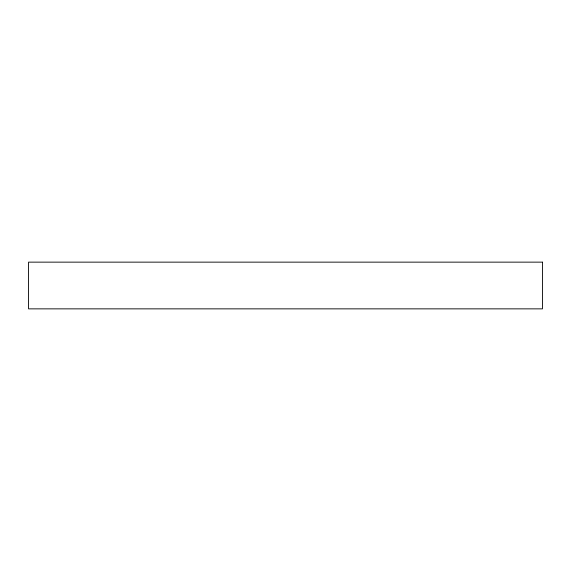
<?xml version="1.0" encoding="UTF-8"?>
<svg xmlns="http://www.w3.org/2000/svg" width="571" height="571" viewBox="0 0 571 571"><rect width="100%" height="100%" fill="white"/><g stroke="black" fill="none" stroke-linecap="round" stroke-linejoin="round"><path stroke-width="0.86" d="M542.45 262.139L28.55 262.139L28.55 308.861L542.45 308.861L542.45 262.139"/></g></svg>
